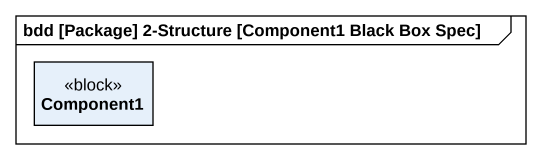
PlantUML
@startuml
mainframe bdd [Package] 2-Structure [Component1 Black Box Spec]
hide circle
hide empty members
class Component1 <<block>>
@enduml
